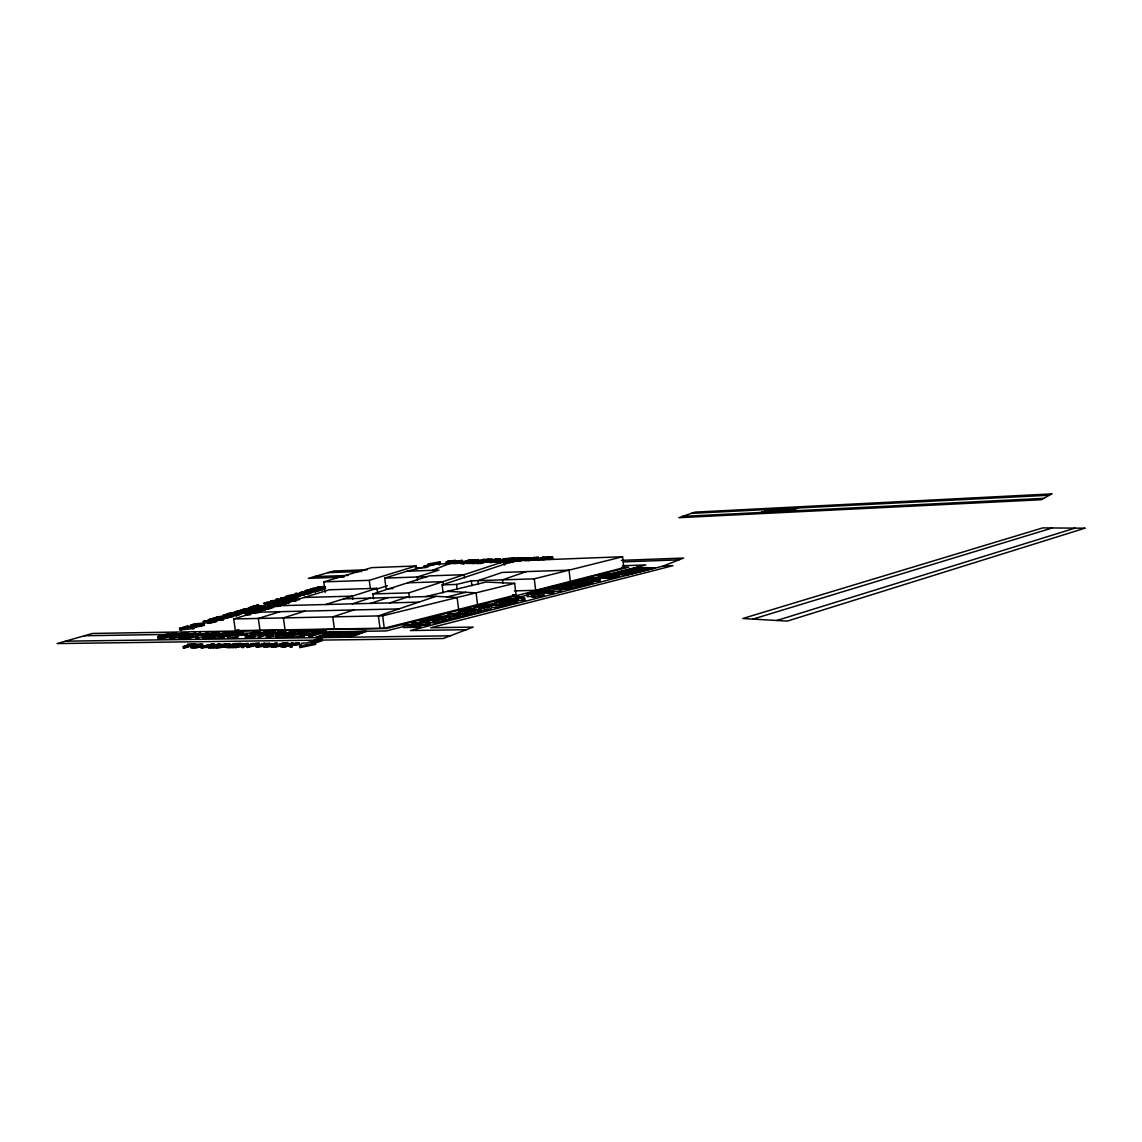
<?xml version="1.0" encoding="UTF-8"?>
<svg xmlns="http://www.w3.org/2000/svg" width="1142" height="1142" viewBox="0 0 1142 1142"><rect width="100%" height="100%" fill="white"/><g stroke="black" fill="none" stroke-linecap="round" stroke-linejoin="round"><path stroke-width="1.5" d="M290.511 644.174L290.71 645.644L283.873 647.029L283.673 645.558L290.511 644.174L290.196 646.957L291.895 646.943L292.095 643.931L299.318 642.803L299.532 644.274L292.309 645.401M291.895 646.943L292.095 643.931M290.196 646.957L290.71 645.644M309.054 592.669L305.656 593.383L305.442 591.913L312.294 590.828C312.251 595.196 304.557 593.826 301.245 594.568A7.623 0.999 -7.8 0 1 299.746 594.482M312.294 590.828L305.585 592.755M439.913 561.807L439.242 564.705L439.913 561.807L428.364 563.934L428.521 565.104M281.517 645.987L274.223 647.129L274.009 645.658L280.932 644.459L281.103 647.057L282.716 647.043L282.288 643.303L279.69 644.174L286.528 643.36L282.288 643.303M282.716 647.043L282.502 645.573C294.707 640.591 284.815 642.832 274.009 645.658M276.121 637.265L276.721 635.823L266.486 637.407L266.2 635.352L275.907 633.682L276.121 637.265L278.377 637.236L279.133 636.023L278.205 633.596C303.158 629.599 261.818 633.053 258.449 637.522L258.149 635.466L267.956 632.297L263.588 632.368L263.873 634.395M278.377 637.236L278.205 633.596M562.535 588.744L560.936 589.472L570.772 588.573L570.529 586.503L560.693 587.416C566.732 584.69 546.932 588.087 547.889 588.772L548.131 590.828L559.68 591.399L561.35 590.971L561.107 588.901L555.954 588.658L570.529 586.503M241.933 647.485L242.475 646.429L235.238 647.557L235.038 646.101L241.918 644.916L241.933 647.485L243.503 647.457C242.889 645.216 250.612 646.386 248.428 644.887M243.503 647.457L243.289 646.015C254.238 641.904 245.973 643.146 235.038 646.101M322.087 639.135L310.924 642.96L315.363 642.903L315.563 644.431L299.846 647.628L299.632 646.101L302.045 643.074L306.456 643.017L317.633 639.192L322.087 639.135L322.301 640.633L312.737 643.931M179.993 637.479L178.866 638.663L179.166 635.195L169.601 636.793L169.887 638.792L179.922 637.25M200.592 634.981L200.293 632.996L198.023 635.651L206.959 632.882L208.572 632.868L208.858 634.852M203.975 636.365L195.739 638.421L195.453 636.408L197.752 633.739L198.051 635.737M178.866 638.663L181.921 637.693L181.335 635.109C202.305 632.725 174.755 632.054 169.601 636.793M178.58 636.665L180.679 636.636L181.335 635.109M549.859 559.066L549.702 557.781C533.942 560.551 553.799 554.198 551.029 558.224M237.179 636.608L232.44 637.522M551.4 558.524L552.856 558.267L551.415 558.01M551.243 557.253L552.699 556.996L545.048 557.353A6.481 0.842 -6.7 0 0 543.449 557.739L542.164 558.438L551.529 557.524L551.672 558.795L542.307 559.708L543.178 559.152M246.915 636.779L253.995 636.651M491.274 560.722L492.559 560.594M482.481 561.707L491.303 561.122C491.474 555.683 475.215 563.234 489.347 560.122L486.777 560.222L486.935 561.479M273.124 603.233L263.559 603.404L266.286 602.362A5.938 0.785 -8 0 1 268.513 601.92L279.562 601.277L279.776 602.79L274.223 604.261A5.924 0.785 -8 0 1 272.01 604.703A5.582 0.742 -8 0 1 270.397 604.946L264.359 604.518M227.558 637.193C227.215 639.235 241.519 637.322 238.121 635.908M490.96 559.594L492.43 559.223L485.036 559.694A6.367 0.814 -7 0 0 483.409 560.08L481.995 560.751L491.146 559.865L486.777 560.222M249.998 635.523L250.912 635.08M271.739 647.157L277.149 644.545L276.949 643.074L264.016 645.772L264.23 647.243L273.024 646.372L271.739 647.157L271.525 645.687L272.81 644.902L261.832 645.929M271.525 645.687L276.949 643.074M452.931 562.82C452.774 564.648 466.807 561.793 460.64 561.493M217.18 635.751L216.894 633.739C213.111 631.383 192.969 638.264 214.51 635.052L214.796 637.065M208.415 647.842L214.139 645.273L213.939 643.845L201.035 646.486L201.235 647.914L209.814 647.071L208.415 647.842L208.201 646.415L209.6 645.63L201.035 646.486M208.201 646.415L213.939 643.845M270.04 608.529L268.556 609.086M204.218 637.05L202.848 638.021L207.758 638.235A6.581 0.956 -8.5 0 0 211.227 637.807L213.611 637.336M258.192 633.039C260.547 631.069 244.859 633.753 255.979 633.696C256.964 636.265 238.293 636.08 247.2 634.495C244.859 636.736 260.476 633.81 250.726 633.896C247.357 631.74 267.142 631.512 258.192 633.039L258.477 635.08L261.004 634.724M238.107 634.809L239.092 634.11L234.638 633.567L241.333 632.754L241.133 635.337C242.19 633.639 220.934 637.693 229.899 634.766L230.184 636.779M305.214 592.584L300.532 592.512L306.556 591.028L306.784 593.355M203.947 622.675L203.205 623.104L204.061 623.375A5.667 0.771 -8.4 0 1 204.061 623.732L194.411 625.745A9.379 1.285 -8.4 0 1 191.042 625.759A6.252 0.856 -8.4 0 1 190.257 625.502A6.053 0.828 -8.4 0 1 191.157 624.86L202.491 623.76L196.124 625.331L192.07 625.316L192.584 624.745M229.899 634.766C227.015 637.008 244.388 634.024 232.768 634.067C232.611 631.669 248.956 632.026 240.834 633.31M241.133 635.337L244.017 634.724L242.589 634.31M466.407 629.67L410.378 630.555L663.359 566.004L683.615 558.038L621.434 560.351M245.716 636.594C241.59 639.206 259.748 637.15 255.48 635.637M227.743 646.7L217.865 647.742L217.665 646.301C218.864 643.403 237.536 643.003 227.187 644.859L227.401 646.286M432.39 570.329L449.534 563.634M792.42 510.331L761.114 512.373M793.576 509.874L764.326 511.159M794.418 509.546L765.211 510.831M795.275 509.218L766.082 510.517M796.673 508.69L766.382 510.403L797.516 508.361M798.358 508.033L767.253 510.074M494.3 562.449L495.185 562.021L493.315 561.878M286.114 596.424C314.021 595.425 294.179 592.627 286.114 596.424L286.314 597.908M761.999 512.03L793.276 510.003L762.885 511.702M495.5 562.406L496.57 561.821L493.986 561.664M528.346 595.81L527.033 596.581L532.443 596.481M541.893 595.496L538.096 596.438M350.466 637.022L351.679 636.608L315.049 637.522M526.319 571.614L502.48 579.865L502.88 583.105M458.613 609.4L457.114 597.494L435.973 596.324L378.387 615.909L380.029 628.243M274.851 603.79L271.311 604.603M291.71 644.373L292.994 644.359L292.78 642.889L288.912 644.202L299.318 642.803M313.85 631.555L318.375 631.483L308.783 634.709L309.082 636.793L320.488 633.524L326.327 633.025L326.041 630.955L315.121 631.126L313.85 631.555L314.136 633.624M537.068 558.923L537.568 560.165L538.796 560.122L544.177 558.295L544.035 557.025L538.653 558.495L538.139 557.253L536.926 557.31L531.501 559.123L531.658 560.394L537.068 558.923L536.926 557.31M283.873 647.029L287.013 645.958M547.189 559.166L547.032 557.881L551.529 557.524M313.607 633.225L313.322 631.155L303.444 631.326L292.509 634.952L292.795 637.036L304.329 636.451L304.043 634.367L295.621 634.495L299.347 633.253L308.212 632.711L308.497 634.781L299.647 635.323L299.347 633.253M275.793 646.6L278.948 645.544M308.783 634.709L320.203 631.455L326.041 630.955M531.501 559.123L536.911 557.653L537.411 558.895L538.639 558.852L544.035 557.025M283.673 645.558L292.78 642.889M309.082 636.793L318.661 633.553M308.212 632.711L300.632 632.825L313.322 631.155M528.218 559.252L534.841 557.382L534.984 558.652L529.574 560.479L528.375 560.522L528.218 559.252L534.841 557.382M292.509 634.952L304.043 634.367M528.375 560.522L532.443 559.152M211.099 621.348L210.87 619.763L204.589 621.262L215.124 619.992L208.015 621.748L208.258 623.332L210.085 622.947M256.208 645.858L269.983 643.417L264.13 643.231L256.208 645.858L256.408 647.328L264.302 646.186M510.16 562.435L518.111 560.722L517.968 559.452L504.193 559.98L511.63 558.966L511.787 560.222L510.988 559.18M518.582 559.48L522.722 559.123M300.617 631.369L290.825 631.526L279.819 635.138L280.104 637.207L291.567 636.636L291.267 634.567L282.916 634.681L295.478 632.911L287.97 633.025L291.324 631.926L300.617 631.369L300.903 633.425M521.851 559.965L524.578 559.052L524.435 557.796L530.545 557.753L527.989 558.424M524.435 557.796L518.968 559.609L519.125 560.879L524.107 559.965L527.033 560.565L526.105 558.595L527.033 560.565M523.364 559.808L529.274 559.209L523.364 559.808L523.207 558.538L525.006 557.938L529.117 557.938L526.105 558.595M192.827 626.344L196.767 625.459M522.736 560.023L522.579 557.867L516.141 558.11L510.645 559.923L510.802 561.193L514.914 559.823M512.472 559.666L519.924 558.638L520.309 560.822M279.819 635.138L291.267 634.567M510.645 559.923L517.968 559.452M519.924 558.638L514.999 558.838L522.579 557.867M443.139 592.926L442.111 584.875L514.557 560.865L622.576 556.739L623.803 567.66L535.641 590.3L514.457 590.899M389.779 602.89L407.194 597.109M256.408 647.328L261.175 645.744M520.081 559.908L519.282 558.852M508.404 558.609L508.561 559.865L506.877 560.408L506.72 559.152L508.404 558.609L514.285 558.181L514.5 560.308M258.263 643.603L258.463 645.059L247.072 647.428L246.872 645.972L255.137 643.645L259.191 643.303L259.391 644.745M373.534 598.765L372.892 593.926L408.807 592.884L504.065 561.55L504.493 565.062M509.389 562.349L510.517 562.307L510.374 561.036L502.523 561.507L502.366 560.237L509.646 559.78L509.803 561.036M259.191 643.303L250.812 643.703L251.012 645.144L251.954 644.83M247.072 647.428L254.109 645.102L251.012 645.144M509.232 561.079L504.85 562.521L504.536 561.264L504.693 562.535M514.442 559.452L513.643 558.395M500.339 562.621L503.265 561.65L503.579 562.92L504.793 562.878L510.374 561.036M235.238 647.557L240.048 645.987M266.486 637.407L272.81 635.337M370.522 603.376L388.109 597.623M502.366 560.237L507.89 558.438L514.285 558.181M497.284 562.349L500.082 561.436L500.239 562.692M500.596 561.236L503.494 560.279M498.454 562.307L506.049 559.766M353.82 609.956L332.765 616.866L334.42 629.014M500.524 562.221L503.337 561.307L503.422 562.92M246.872 645.972L253.895 643.66L250.812 643.703M236.423 644.93L231.284 644.987L228.543 645.887L228.757 647.328L236.637 646.372L236.423 644.93L237.365 644.63L237.579 646.072M258.449 637.522L264.987 635.395M226.359 646.201L234.253 645.815L234.467 647.257L233.51 647.571L226.573 647.642L226.359 646.201L234.395 643.603L241.105 643.517L241.305 644.959M232.426 646.129L232.226 644.688L234.667 643.888L241.105 643.517M497.084 560.122L491.531 561.921L491.374 560.665L496.927 558.866L497.084 560.122L495.928 560.165L495.771 558.909L496.927 558.866M277.82 632.111L274.18 633.296L283.758 632.168L277.82 632.111L278.12 634.153M496.342 560.936L500.31 559.994L500.153 558.738L493.415 560.594L493.572 561.85M243.389 643.774L240.748 644.63L247.5 643.831L243.389 643.774L243.603 645.216M495.771 558.909L490.203 560.708L490.361 561.964L494.686 561.807L505.906 558.509L506.234 560.622M230.627 617.18L224.66 618.093M267.371 609.114L268.427 608.629L261.803 609.842L265.272 609.757M480.211 563.62L485.207 561.992L479.797 563.42M258.149 635.466L275.436 631.769L263.588 632.368M493.415 560.594L498.897 559.123L499.325 561.621L501.267 561.379L501.424 562.649M298.29 596.638L295.978 597.352M212.897 647.5L220.006 645.201L219.806 643.774L210.513 646.386L210.713 647.814L216.466 647.757L217.423 647.443L217.208 646.015L212.683 646.058L212.897 647.5L217.423 647.443M219.835 645.972L225.959 645.087L219.835 645.972L220.049 647.414L225.916 646.914M223.561 644.773L229.342 644.117L223.561 644.773L223.775 646.215M352.307 603.847L370.065 598.122M476.614 563.534L482.038 562.121L477.784 563.491M217.865 647.742L221.091 646.7M220.049 647.414L222.818 646.515L222.604 645.087M238.321 614.81L239.72 614.196L238.378 613.996M372.892 593.926L429.306 575.882L464.137 574.683L464.523 577.809M460.811 563.734L470.276 562.735L470.775 561.279L463.652 561.736L463.838 564.077M465.622 562.721L465.465 561.479L475.029 561.15L475.543 559.694L469.305 559.937L463.652 561.736M468.577 563.563L473.016 562.464L473.173 563.72L477.584 562.292L477.741 563.548L478.898 563.506L478.484 559.58L471.689 561.421L472.017 563.763M469.733 563.52L473.016 562.464M473.245 562.221L484.151 559.366L484.308 560.608L478.698 562.406L478.541 561.165L484.151 559.366M212.683 646.058L219.806 643.774M210.713 647.814L213.954 646.786M464.166 562.992L462.439 563.534L467.449 562.963L465.893 562.92M469.805 561.835L472.988 561.721L472.831 560.465L465.465 561.479M468.206 561.893L468.049 560.651L469.776 560.108L475.543 559.694M471.689 561.421L477.213 559.965L477.513 562.464L478.741 562.249L474.615 563.548M304.914 611.098L283.373 617.908L285.057 629.842M325.741 604.518L376.946 588.33L377.574 593.083M375.689 589.429L387.366 585.732M233.982 634.467L233.682 632.454L224.346 632.611L213.04 636.151L213.326 638.164L224.346 637.607L224.046 635.58L216.095 635.694L219.949 634.495L228.443 633.967L228.728 635.98M191.628 644.416L191.842 645.83L183.448 648.114L183.234 646.686L191.628 644.416L195.567 644.074L195.782 645.487L194.825 645.787L194.611 644.373M376.946 588.33L329.339 589.786L233.682 618.964L235.366 630.684L238.749 629.613M183.448 648.114L190.657 645.844L187.702 645.872L187.488 644.459L195.567 644.074M228.443 633.967L221.277 634.067L233.682 632.454M213.04 636.151L224.046 635.58M445.823 562.421L450.862 560.85L451.019 562.078L445.98 563.663L445.823 562.421L451.989 560.808L455.472 560.479L455.629 561.721M455.472 560.479L448.049 560.95L448.877 561.978M183.234 646.686L190.443 644.431L187.488 644.459M445.98 563.663L452.146 562.035L451.989 560.808M424.182 567.417L424.039 566.232L439.085 563.52M200.293 632.996L187.16 636.537L187.445 638.535L193.983 636.522M187.445 638.535L196.552 636.194M392.948 588.558L386.11 588.758L384.697 578.109L406.88 571.243L436.344 564.134L504.065 561.55M195.453 636.408L208.572 632.868M424.039 566.232L431.919 563.791L428.364 563.934M280.09 611.684L258.306 618.436L259.991 630.27M776.774 620.491L1074.993 528.132M325.213 592.37L323.771 581.863L369.266 580.336L416.045 565.975L416.487 569.387M187.16 636.537L197.752 633.739M181.549 636.736L195.653 633.068L182.549 636.608L182.834 638.606L186.103 637.593M182.834 638.606L187.773 637.579M169.887 638.792L176.468 636.779M255.394 612.769L258.192 611.926M279.148 605.86L281.803 605.046L279.662 604.846L279.876 606.373M294.95 601.02L296.292 600.621L285.586 601.292L279.19 603.047L279.405 604.575L284.401 604.446M250.612 614.767L245.559 614.881L245.33 613.325L259.163 612.64M252.439 612.797L252.211 611.241L253.338 610.899L261.746 610.699M255.494 611.855L255.266 610.313L259.377 609.086L270.097 608.315M263.388 609.457L263.174 607.915L267.913 606.488L276.35 605.945M277.435 606.573L274.009 606.216L273.795 604.689L288.298 603.062L283.088 603.804L283.302 605.331M292.837 600.478L292.623 598.979L294.879 599.579L286.514 600.835L299.547 599.621M292.623 598.979L299.204 599.336M281.375 602.69L288.055 601.463L281.375 602.69L281.589 604.218M181.492 633.667L177.695 634.809L186.96 633.724L181.492 633.667L181.778 635.637M245.559 614.881L246.686 614.539L246.458 612.983M274.009 606.216L275.179 605.86M278.891 604.775L281.674 603.932L275.393 604.489L278.891 604.775L279.105 606.316M286.028 604.104L285.814 602.576L291.81 601.406M752.878 619.107L1052.382 527.961M157.953 636.979L172.171 635.109A5.125 0.714 -8.6 0 0 174.897 634.552C183.891 631.74 156.026 634.938 157.953 636.979L158.253 638.949L170.286 637.35M169.787 633.881L165.676 635.123L174.755 634.024L169.787 633.881L170.087 635.837M240.22 613.168L245.202 613.054L251.54 611.141L251.326 609.6L241.533 611.27L246.229 609.857L246.458 611.398M295.764 595.867L298.676 594.796L288.312 596.081L295.764 595.867L296.078 597.637L300.46 596.138L298.633 595.796M319.689 588.644L311.737 590.157L311.937 591.627L321.045 590.071L320.831 588.615L319.689 588.644L319.903 590.114M179.565 628.357L194.026 626.887L194.268 628.5L179.808 629.97L179.565 628.357L186.903 626.159L188.102 626.144L188.33 627.743M222.247 618.379L223.404 618.022L223.646 619.592L213.583 620.135L213.354 618.564L222.247 618.379L222.476 619.949M236.294 614.125C248.799 610.87 229.157 612.141 226.287 614.353L236.294 614.125L236.522 615.695L233.182 615.766M235.223 613.283L235.009 611.741L244.988 611.512L251.326 609.6M244.274 610.57L243.132 610.913L242.903 609.371L253.924 608.814L254.138 610.356L253.067 610.67L246.444 610.827M253.924 608.814L246.101 609L262.988 607.187M263.431 605.945L264.53 605.617L264.744 607.144L254.909 607.687L254.695 606.159L263.431 605.945L263.645 607.473M288.94 599.807L281.103 599.479L280.889 597.994L288.74 598.308L286.642 598.122L286.842 599.621L288.94 599.807L288.583 597.252L282.459 597.794L288.583 597.252M286.642 598.122L295.05 596.395L295.25 597.894L286.842 599.621M295.307 593.626L296.064 593.397L295.507 595.096L295.307 593.626L303.872 593.783L304.072 595.268L300.189 595.339M321.045 590.071L315.363 591.799L305.685 592.084L305.485 590.614L315.163 590.328L320.831 588.615M311.937 591.627L316.148 590.343L315.949 588.887L307.641 590.286L312.137 588.929L312.351 590.385M158.253 638.949L166.504 636.451M246.458 612.355L251.54 611.141M236.522 615.695L241.362 614.039L240.362 613.682M253.31 609.671L259.677 608.672L259.462 607.144L248.485 607.701L248.699 609.243L249.755 608.914M322.415 589.657L323.372 589.372L323.172 587.916L322.215 588.201L322.415 589.657L315.977 589.857M209.471 621.034L209.243 619.464L216.266 617.365L217.451 617.337L217.679 618.907M217.708 618.564L217.48 616.994L218.65 616.651L230.998 615.252L223.218 615.281L223.432 616.837L224.589 616.494M223.218 615.281L232.64 614.938L223.275 616.866M235.009 611.741L242.347 609.871L242.561 611.413L241.39 611.441M242.903 609.371L256.265 607.515L248.485 607.701M250.997 608.543L250.769 607.016L257.364 605.046L258.535 605.017L258.749 606.53M270.797 602.591L270.583 601.077L271.653 600.763L283.516 599.422L275.864 599.493L276.079 600.992L282.545 600.835M275.864 599.493C297.477 597.366 274.922 602.405 270.583 601.077M280.889 597.994L295.05 596.395M305.485 590.614L312.137 588.929M313.793 589.643L312.765 589.957L312.565 588.501L325.113 586.76L317.547 587.002L317.747 588.458M317.547 587.002L324.928 586.517M188.102 626.144L185.047 627.058L194.026 626.887M209.243 619.464L213.354 618.564M217.451 617.337L214.525 618.207L223.404 618.022M228.6 613.982C235.181 611.184 249.598 613.197 228.6 613.982L228.828 615.538M242.347 609.871L237.308 611.384L246.229 609.857M250.769 607.016L254.695 606.159M258.535 605.017L255.794 605.831L264.53 605.617M311.737 590.157L315.949 588.887M181.264 629.528L184.205 628.642M276.079 600.992L277.135 600.678L276.935 599.179M544.463 559.095L547.632 558.409M323.771 581.863L371.621 567.645L416.045 565.975M460.069 562.478L461.511 561.807L455.344 562.364M207.373 636.522L209.957 635.837M230.655 614.996L235.88 614.068M191.984 624.588L193.355 624.231A6.338 0.871 -8.4 0 1 195.782 623.746L208.8 622.675M481.082 610.242L479.497 610.684L479.226 608.543L489.547 606.416L473.987 607.63L482.681 605.66L485.15 605.603L476.128 607.558L491.674 606.074L487.149 607.73L479.226 608.543M532.186 595.11L539.895 594.311L544.077 592.755L528.917 594.225L537.511 592.37L535.07 592.427L526.805 594.297L542.036 593.083L532.186 595.11L532.429 597.209L535.883 596.724M488.69 609.129L484.137 610.085M284.158 603.433L285.928 603.019M309.625 593.269L302.887 594.24M198.166 645.701L201.32 644.516L192.027 646.087L198.979 645.787L202.791 644.202A5.653 0.842 -8.6 0 0 201.948 644.002L199.907 644.002A5.396 0.799 -8.6 0 0 196.638 644.359A5.567 0.828 -8.6 0 0 194.368 644.802A8.379 1.242 -8.6 0 0 191.342 645.701L190.571 646.386L193.069 646.615A6.081 0.899 -8.6 0 0 195.168 646.443A5.053 0.742 -8.6 0 0 197.466 646.101L198.237 645.958M268.77 645.53L266.828 645.944M287.199 645.244L282.788 645.872M436.244 622.476L443.581 620.591M449.463 619.092L457.799 617.408L457.528 615.224L449.191 616.908L439.142 616.195L437.272 616.68L437.543 618.85M462.182 615.852L465.636 614.967M471.432 613.497L481.296 611.413L481.025 609.257L471.161 611.327L467.264 611.07L474.915 609.129L475.186 611.284M498.554 606.573L501.866 605.731M507.462 604.304L516.998 602.291L516.741 600.178L507.191 602.177L503.279 601.948L510.645 600.078L510.917 602.191M574.183 587.288L581.663 585.789L581.421 583.733L568.473 585.432L575.354 583.69L575.597 585.732M412.034 625.316L411.734 623.118L418.043 624.731L403.44 625.202L403.74 627.415L418.971 627.329L420.955 626.815L420.67 624.588L414.218 622.932L429.592 622.333L429.877 624.546L428.022 625.017L417.958 625.117M425.937 622.333L435.687 623.061L446.408 620.32L446.122 618.122L444.78 618.022L435.958 620.263L432.076 619.978L440.013 617.965L427.265 619.635L435.744 617.494L436.016 619.678M439.17 618.964L448.934 619.678L457.799 617.408M456.686 616.637L459.955 616.866L468.72 614.624L468.448 612.455L460.183 614.111L448.264 613.896L448.535 616.066L453.431 616.409M470.875 610.842L470.604 608.686L469.262 608.6L459.255 611.127L459.527 613.283L470.947 614.053L481.296 611.413M491.545 607.23L496.456 607.544L504.892 605.388L504.636 603.247L496.627 604.86L486.521 604.246L484.722 604.703L484.993 606.83M506.548 601.791L506.291 599.678L504.95 599.607L495.3 602.034L495.571 604.147L507.048 604.832L516.998 602.291M508.233 601.234L524.892 600.278L524.635 598.165L519.738 597.894L518.368 596.21L516.355 596.724L516.598 598.822M547.489 589.272L536.026 591.756L541.593 590.771L541.85 592.826L553.713 592.926L553.47 590.842L543.292 590.343L547.489 589.272L547.746 591.342M560.194 589.814L570.772 588.573M569.073 588.002L572.385 588.159L581.663 585.789M575.696 584.832L583.947 585.204L593.112 582.863L592.884 580.821L580.022 582.506L586.817 580.793L587.045 582.82M585.56 581.749L600.05 581.092L599.807 579.065L589.6 578.651L593.597 577.638L593.826 579.651M608.786 575.853L608.558 573.855L607.201 573.812L598.579 575.982L598.808 577.98L610.37 578.452L619.278 576.182L619.05 574.169L606.402 575.825L612.997 574.155L613.225 576.153M403.44 626.573L386.253 630.941L311.695 632.126M408.593 625.259L412.034 624.388M417.187 623.075L424.067 621.319M436.087 618.265L449.848 614.767M453.274 613.896L463.595 611.27M470.461 609.514L473.901 608.643M489.376 604.703L496.256 602.962M511.716 599.022L527.19 595.082M542.65 591.156L549.53 589.4M556.411 587.659L566.717 585.032M592.498 578.466L602.819 575.853M606.245 574.968L645.787 564.919L622.618 565.733M403.74 627.415L418.329 626.958L416.887 626.63M598.808 577.98L602.248 577.11M403.44 625.202L420.67 624.588M424.31 622.204L424.025 620.02L435.402 620.848L446.122 618.122M437.272 616.68L448.663 617.479L457.528 615.224M448.264 613.896L459.669 614.682L468.448 612.455M459.255 611.127L470.675 611.884L481.025 609.257M484.722 604.703L496.199 605.403L504.636 603.247M495.3 602.034L506.791 602.705L516.741 600.178M506.563 601.363L506.306 599.264L524.635 598.165M541.593 590.771L553.47 590.842M547.889 588.772L561.107 588.901M571.171 585.389L570.929 583.362L569.572 583.291L560.594 585.56L572.142 586.103L581.421 583.733M572.399 584.675L572.156 582.648L583.719 583.162L592.884 580.821M582.863 582.02L582.634 580.008L588.002 579.051L599.807 579.065M598.579 575.982L610.142 576.439L619.05 574.169M235.366 630.684L384.283 628.171L516.027 594.911L514.628 583.348L485.835 582.063L425.652 596.609M411.734 623.118L427.051 622.447L420.285 620.962L420.57 623.161M420.285 620.962L422.212 620.477L429.592 622.333M424.025 620.02L435.744 617.494M506.306 599.264L517.769 598.023L516.355 596.724M572.156 582.648L581.035 580.407L582.391 580.464L575.14 582.292L586.817 580.793M582.634 580.008L593.597 577.638M470.604 608.686L462.424 610.756L474.915 609.129M506.291 599.678L498.426 601.663L510.645 600.078M570.929 583.362L563.591 585.204L575.354 583.69M608.558 573.855L601.52 575.639L605.046 575.768L637.964 567.346L636.736 567.303M442.111 584.875L456.557 584.433L471.332 580.864L534.27 578.837L622.576 556.739M233.682 618.964L382.656 615.823L514.628 583.348M446.879 596.923L465.808 592.298M213.483 636.965L210.842 637.536M208.929 620.72L223.646 619.592M485.036 561.207L486.92 560.822M214.51 635.052L210.927 635.78A6.581 0.942 -8.5 0 1 207.473 636.222L202.548 636.023L210.228 633.382A6.952 0.999 -8.5 0 1 213.354 632.925L218.679 632.697A6.338 0.914 -8.4 0 1 219.578 633.182L216.894 633.739M264.23 647.243L270.84 645.701M302.459 593.326L305.299 592.841M201.235 647.914L206.217 646.8M272.638 602.405L274.965 602.12L265.158 603.233L274.951 601.805L272.638 602.405L272.852 603.918L274.323 603.804M272.852 603.918L274.094 603.661M269.141 608.044L270.882 607.758M208.572 621.091L202.962 621.519L210.87 619.763M287.912 603.533L288.669 603.39M279.562 601.277L274.009 602.748A5.924 0.785 -8 0 1 272.567 603.047A5.582 0.742 -8 0 1 270.183 603.419L269.355 603.518M279.776 602.79L276.121 602.933M186.945 636.422L185.375 636.722M299.632 646.101L315.363 642.903M212.269 621.862L214.225 621.548M211.684 622.747L215.353 621.576M291.71 596.652L297.52 596.124M457.956 561.636L461.354 560.579L453.702 561.707L462.696 560.479L454.93 560.95A7.066 0.885 -7.1 0 0 452.774 561.593L457.699 561.835M529.146 559.537L526.248 559.865M281.217 601.777L279.619 602.005M246.301 645.815L243.617 646.044M532.472 596.11L530.345 596.395M292.58 645.116L299.532 644.274M211.456 635.537L217.679 635.209M282.388 635.266L278.505 635.651M479.64 609.914L474.515 610.156M275.964 606.245L269.855 607.444L272.824 607.358M325.47 586.917L315.577 588.144L325.127 587.959M320.374 588.829L325.299 588.216L312.565 588.501M320.731 588.986L325.67 588.373M277.734 605.774L280.518 605.431M208.515 621.819L210.071 621.691M270.397 604.718L265.372 604.632M261.989 610.399L263.074 610.313M209.129 637.778L205.175 637.793M288.74 598.522L295.25 597.894M306.556 591.028L299.532 593.012A7.623 0.985 -7.8 0 0 301.045 593.083L310.653 591.142L305.442 591.913M513.3 562.335L511.602 562.464M183.591 636.951L181.635 637.093M238.55 634.452L239.977 634.338M527.133 558.367L523.207 558.538M182.62 636.708L183.548 636.651M208.015 621.748L216.652 619.692M208.258 623.332L217.009 621.405L214.91 621.219M691.31 513.386L1049.398 495.214M682.602 516.384L1043.774 498.355M480.796 610.713L489.233 609.443L491.56 608.044M170.686 636.979L165.975 637.093M276.464 602.434L285.3 600.806L284.058 600.506M199.322 625.202L202.719 625.359L193.483 627.029M255.908 634.495L258.592 634.467M505.906 558.509L500.439 559.98L500.153 558.738M448.049 560.95L450.862 560.85M468.049 560.651L472.831 560.465M506.72 559.152L511.63 558.966M547.032 557.881L549.702 557.781M533.799 558.695L534.984 558.652M537.068 558.566L538.296 558.524L538.139 557.253M448.206 562.192L451.019 562.078M478.541 561.165L472.945 562.635L472.788 561.379M490.203 560.708L491.374 560.665M518.968 559.609L524.992 558.709L525.548 560.622M525.391 559.352L526.89 559.294M472.331 561.921L467.549 562.107L467.392 560.865M510.802 561.193L518.911 560.908L511.316 561.379A6.495 0.842 -6.9 0 0 509.689 561.764L508.318 562.378L509.817 562.692M367.41 569.744L333.664 571L308.354 578.352L343.942 577.11M415.374 567.974L426.037 567.574M327.897 572.67L361.757 571.443M623.746 561.864L679.005 559.851M223.504 618.436L232.854 616.694L231.655 616.352M406.88 571.243L438.985 570.086L417.187 577.01L417.587 580.079M314.307 576.624L348.167 575.425M621.562 567.46L628.685 567.217L386.538 628.528L92.531 633.453L57.1 643.56L315.078 640.177M663.359 566.004L672.938 565.675L430.662 627.786L473.216 627.072L443.182 638.506L320.417 640.105M384.697 578.109L426.808 576.681M407.651 582.805L442.91 581.678L443.31 584.847M320.331 589.458L323.372 589.372M310.11 592.37L312.508 592.298M287.941 597.866L296.078 597.637M304.143 597.48L352.321 596.124L352.75 599.35M343.728 598.836L435.973 596.324M285.814 602.576L288.769 602.505M279.19 603.047L289.169 602.79M276.949 605.76L418.828 602.148M263.174 607.915L273.224 607.658M256.379 608.757L259.677 608.672M466.95 562.692L468.791 562.82L466.65 563.606M255.266 610.313L265.358 610.071M249.456 610.47L254.138 610.356M252.211 611.241L262.303 610.999M259.591 611.498L260.776 611.47M255.68 612.255L398.972 608.914M241.761 612.826L245.159 612.74M245.33 613.325L255.451 613.097M231.897 615.481L236.48 615.367M217.48 616.994L229.214 616.709M84.479 635.751L212.284 633.71M219.378 633.596L222.933 633.539M242.461 633.239L256.665 633.011M260.219 632.953L265.544 632.868M299.261 632.325L302.816 632.268M307.027 633.325L310.324 633.282M228.072 634.952L232.654 634.881L232.368 632.868M272.952 634.267L270.012 634.31L269.726 632.268M294.807 633.924L298.019 633.881M307.483 633.724L312.337 633.653L312.051 631.583M275.822 635.209L278.077 635.166M223.004 636.065L227.301 635.994M303.958 634.852L308.497 634.781M283.216 636.751L291.567 636.636M65.451 641.176L450.291 635.808M419.043 624.674L427.336 624.66L425.566 624.289M232.226 644.688L237.365 644.63M214.139 645.273L212.84 645.287L212.626 643.874M220.006 645.201L218.793 645.216L218.593 643.788M253.438 644.816L257.906 644.759M228.043 645.401L226.202 645.43L225.988 644.002M237.622 645.301L240.362 645.259L240.163 643.831M228.543 645.887L234.253 645.815M210.513 646.386L216.252 646.315L216.466 647.757M217.665 646.301L224.217 646.058L227.187 644.859M241.733 646.029L243.289 646.015M280.903 645.587L282.502 645.573M289.997 645.487L291.681 645.458M270.24 646.115L273.48 646.087M228.757 647.328L234.467 647.257M532.429 597.209L544.334 595.068L543.178 594.611M643.66 567.531L614.91 574.512L645.558 567.588L616.808 574.583M649.384 567.717L620.62 574.726L651.297 567.774L622.547 574.797M609.228 574.312L610.456 574.355M611.641 574.112L612.997 574.155M619.278 576.182L606.63 577.838M601.748 577.638L605.274 577.781M591.542 580.736L600.05 581.092M593.112 582.863L580.264 584.547M570.029 587.545L572.656 587.673M296.064 593.397L303.872 593.783M299.39 595.025L304.072 595.268M543.535 592.398L553.713 592.926M447.407 591.342L476.071 592.826L477.542 604.618M512.644 594.725L516.027 594.911M521.637 600.092L524.892 600.278M503.536 605.303L504.892 605.388M287.427 644.431L288.412 644.716M467.363 614.539L468.72 614.624M457.1 616.066L460.454 616.295M445.052 620.22L446.408 620.32M432.361 622.176L434.945 622.376M273.795 604.689L280.647 605.403M204.018 624.888L204.29 624.974A5.667 0.785 -8.4 0 1 204.29 625.331L194.654 627.343A9.379 1.285 -8.4 0 1 191.271 627.358A6.238 0.856 -8.4 0 1 190.528 626.915A6.053 0.828 -8.4 0 1 191.385 626.458M171.257 636.779L171.557 638.763M164.32 635.523L164.605 637.507M159.594 636.951L159.894 638.935M192.798 627.258L193.041 628.871M188.758 636.508L189.058 638.521M183.819 627.429L184.062 629.028M184.219 636.579L184.519 638.578M184.433 646.672L184.647 648.099M180.764 628.343L181.007 629.956M180.679 636.636L180.964 638.635M176.382 635.209L176.682 637.193M210.428 619.435L210.656 621.02M209.586 646.386L209.8 647.828M205.774 645.673L205.988 647.114M202.305 646.472L202.519 647.899M197.181 636.38L197.48 638.392M236.266 646.087L236.48 647.543M234.667 643.888L234.881 645.33M234.395 643.603L234.595 645.03M233.311 646.129L233.51 647.571M231.284 644.987L231.483 646.429M227.115 634.381L227.415 636.394L220.249 636.508L219.949 634.495M225.716 643.703L225.93 645.144M222.719 636.008L223.004 638.035M216.266 617.365L216.495 618.921M252.853 609.129L253.067 610.67M251.939 606.987L252.154 608.515M257.464 645.844L257.664 647.314M250.141 609.628L250.369 611.17M255.137 643.645L255.351 645.087M244.988 611.512L245.202 613.054M248.114 645.958L248.328 647.414M242.604 633.253L242.889 635.28M243.032 643.503L243.246 644.93M239.834 644.93L240.048 646.372M273.323 602.462L273.538 603.975M278.791 644.473L279.005 645.929M275.279 645.644L275.493 647.114M272.909 633.71L273.209 635.766M272.981 645.673L273.181 647.143M267.97 635.323L268.27 637.379M268.813 644.945L269.027 646.415M265.358 645.758L265.572 647.228M264.13 643.231L264.344 644.688M258.32 607.487L258.549 609.014M257.364 605.046L257.592 606.559M259.976 632.982L260.262 635.023M259.919 635.437L260.219 637.493M260.69 644.773L260.904 646.229M293.851 596.752L294.065 598.251M297.577 642.832L297.791 644.302M289.968 597.123L290.168 598.608M294.193 633.339L294.479 635.395L286.97 635.509L286.671 633.453M287.613 598.636L287.827 600.135M287.813 600.435L288.027 601.948M285.885 598.065L286.1 599.55M289.968 634.995L290.268 637.065M284.658 602.605L284.872 604.132M287.67 644.616L287.884 646.087M278.976 601.206L279.19 602.719M284.943 645.544L285.157 647.014M276.678 601.648L276.821 603.347M314.807 588.929L315.235 591.527M320.203 631.455L320.488 633.524M311.009 588.958L311.209 590.428M317.633 639.192L317.847 640.691M310.595 590.186L310.795 591.656M308.697 590.928L308.911 592.398M305.956 591.299L306.156 592.769M310.624 634.681L310.91 636.779M303.101 594.011L303.315 595.496M306.927 633.139L307.227 635.209M302.744 634.795L303.044 636.879M295.335 599.736L295.535 601.249M324.771 631.383L325.056 633.467M318.504 586.717L318.704 588.173M315.163 590.328L315.363 591.799M369.266 580.336L370.279 587.959M478.484 559.58L478.812 562.064M382.656 615.823L384.283 628.171M418.686 625.102L418.971 627.329M408.807 592.884L409.45 597.794M435.402 620.848L435.687 623.061M427.65 566.104L427.807 567.288M427.736 622.804L428.022 625.017M456.557 584.433L457.171 589.286M459.669 614.682L459.955 616.866M446.95 562.378L447.107 563.62M448.663 617.479L448.934 619.678M478.384 583.862L477.984 580.65L502.195 572.442L569.03 570.144L570.358 581.392M474.886 559.908L475.029 561.15M470.119 561.479L470.276 562.735M469.776 560.108L469.933 561.35M471.332 580.864L471.932 585.675M470.675 611.884L470.947 614.053M500.382 560.322L500.524 561.578M499.325 561.621L498.897 559.123M494.529 560.551L494.686 561.807M492.188 559.494L492.33 560.736M490.946 561.778L491.103 563.049M496.199 605.403L496.456 607.544M489.076 560.536L489.233 561.793M488.319 560.451L488.462 561.707M483.052 559.409L483.194 560.651M477.213 559.965L477.513 562.464M522.893 598.608L523.15 600.721M517.312 559.666L517.469 560.936M516.669 558.281L516.826 559.537M516.141 558.11L516.284 559.38M518.368 596.21L518.625 598.308M517.997 598.337L518.254 600.449M509.004 559.994L509.146 561.25M504.793 562.878L504.95 564.162L503.736 564.205L503.579 562.92M506.791 602.705L507.048 604.832M538.639 558.852L538.796 560.122M537.411 558.895L537.568 560.165M532.657 559.08L532.8 560.351M534.27 578.837L535.641 590.3M529.417 559.195L529.574 560.479M521.937 558.081L522.08 559.337M559.423 589.329L559.68 591.399M552.514 557.139L552.657 558.424M549.53 558.195L549.687 559.48M548.702 558.124L548.859 559.409M551.772 591.27L552.029 593.355M542.878 557.068L543.035 558.338M583.99 580.065L584.219 582.092M583.719 583.162L583.947 585.204M572.142 586.103L572.385 588.159M568.445 587.031L568.687 589.101M598.208 579.479L598.437 581.506M588.002 579.051L588.23 581.064M610.142 576.439L610.37 578.452M192.47 646.8A8.379 1.242 -8.6 0 0 191.556 647.129L190.785 647.814L193.284 648.042A6.081 0.899 -8.6 0 0 195.382 647.871A5.053 0.757 -8.6 0 0 197.68 647.528L203.005 645.615A5.653 0.842 -8.6 0 0 202.819 645.53M543.606 559.023A6.481 0.842 -6.8 0 1 544.077 558.895M560.08 586.945L554.641 588.587L550.829 588.401L560.08 586.945M192.313 647.371C202.248 648.485 205.346 642.803 192.313 647.371M272.181 606.288L265.387 607.544L272.181 606.288M268.313 643.66L261.632 644.473L268.313 643.66M263.545 608.886L257.564 609.942L263.545 608.886M274.451 643.902L270.026 644.659L275.408 643.36L274.451 643.902M1051.796 493.886L1041.304 499.725L678.791 517.697L695.021 512.116L1051.796 493.886M211.384 644.659L207.002 645.401L212.412 644.131L211.384 644.659M353.52 635.951L316.934 636.879L353.52 635.951M355.376 635.309L318.818 636.237L355.376 635.309M357.218 634.667L320.688 635.609L357.218 634.667M359.045 634.024L322.572 634.966L359.045 634.024M360.886 633.382L324.428 634.338L360.886 633.382M362.699 632.739L326.284 633.696L362.699 632.739M364.526 632.111L328.139 633.068L364.526 632.111M366.339 631.469L329.995 632.44L366.339 631.469M1084.9 528.204L787.281 621.105L742.757 618.507L1042.774 527.889L1084.9 528.204M651.968 567.788L624.46 574.869L653.224 567.831L651.968 567.788M653.895 567.86L626.387 574.94L655.151 567.888L653.895 567.86M638.621 567.374L611.113 574.383L639.863 567.403L638.621 567.374M640.519 567.431L613.011 574.44L641.761 567.474L640.519 567.431M646.229 567.617L618.721 574.654L647.471 567.645L646.229 567.617"/></g></svg>
